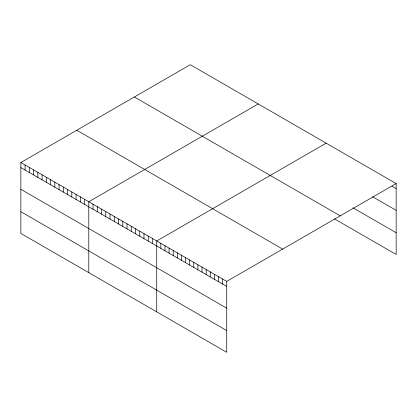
<?xml version="1.0" encoding="UTF-8"?>
<svg xmlns="http://www.w3.org/2000/svg" width="417" height="417" viewBox="0 0 417 417"><rect width="100%" height="100%" fill="white"/><g stroke="black" fill="none" stroke-linecap="round" stroke-linejoin="round"><path stroke-width="0.63" d="M20.85 162.531L226.728 281.392L226.728 352.287L20.85 233.426L20.85 162.531L190.272 64.713L396.15 183.574L396.15 254.469L334.387 218.81M258.212 103.937L88.79 201.755L88.79 272.65M326.151 143.161L156.729 240.979L156.729 311.874M226.728 281.392L396.15 183.574M392.032 186.237L396.15 188.614M372.475 196.678L396.15 210.35M352.918 207.775L396.15 232.738M134.363 96.994L340.241 215.855M76.759 130.25L282.637 249.111M20.85 167.571L226.728 286.432M20.85 189.302L226.728 308.163M20.85 211.695L226.728 330.556M222.61 279.015L222.61 284.055M218.492 276.638L218.492 281.678M214.374 274.261L214.374 279.301M210.257 271.884L210.257 276.924M206.139 269.507L206.139 274.548M202.021 267.13L202.021 272.171M197.903 264.753L197.903 269.794M193.785 262.371L193.785 267.417M189.667 259.994L189.667 265.04M185.549 257.617L185.549 262.658M181.431 255.24L181.431 260.281M177.314 252.864L177.314 257.904M173.201 250.487L173.201 255.527M169.083 248.11L169.083 253.15M164.965 245.733L164.965 250.773M160.847 243.356L160.847 248.396M152.481 238.529L152.481 243.57M148.238 236.074L148.238 241.115M143.99 233.624L143.99 238.665M139.742 231.174L139.742 236.215M135.499 228.719L135.499 233.76M131.251 226.269L131.251 231.31M127.003 223.82L127.003 228.86M122.76 221.364L122.76 226.41M118.511 218.915L118.511 223.955M114.268 216.465L114.268 221.505M110.02 214.01L110.02 219.055M105.772 211.56L105.772 216.6M101.529 209.11L101.529 214.15M97.281 206.66L97.281 211.7M93.038 204.205L93.038 209.245M84.542 199.305L84.542 204.346M80.299 196.85L80.299 201.891M76.05 194.4L76.05 199.441M71.802 191.95L71.802 196.991M67.559 189.495L67.559 194.536M63.311 187.045L63.311 192.086M59.068 184.595L59.068 189.636M54.82 182.14L54.82 187.181M50.572 179.691L50.572 184.731M46.329 177.241L46.329 182.281M42.081 174.786L42.081 179.831M37.832 172.336L37.832 177.376M33.589 169.886L33.589 174.926M29.341 167.431L29.341 172.476M25.098 164.981L25.098 170.021"/></g></svg>
